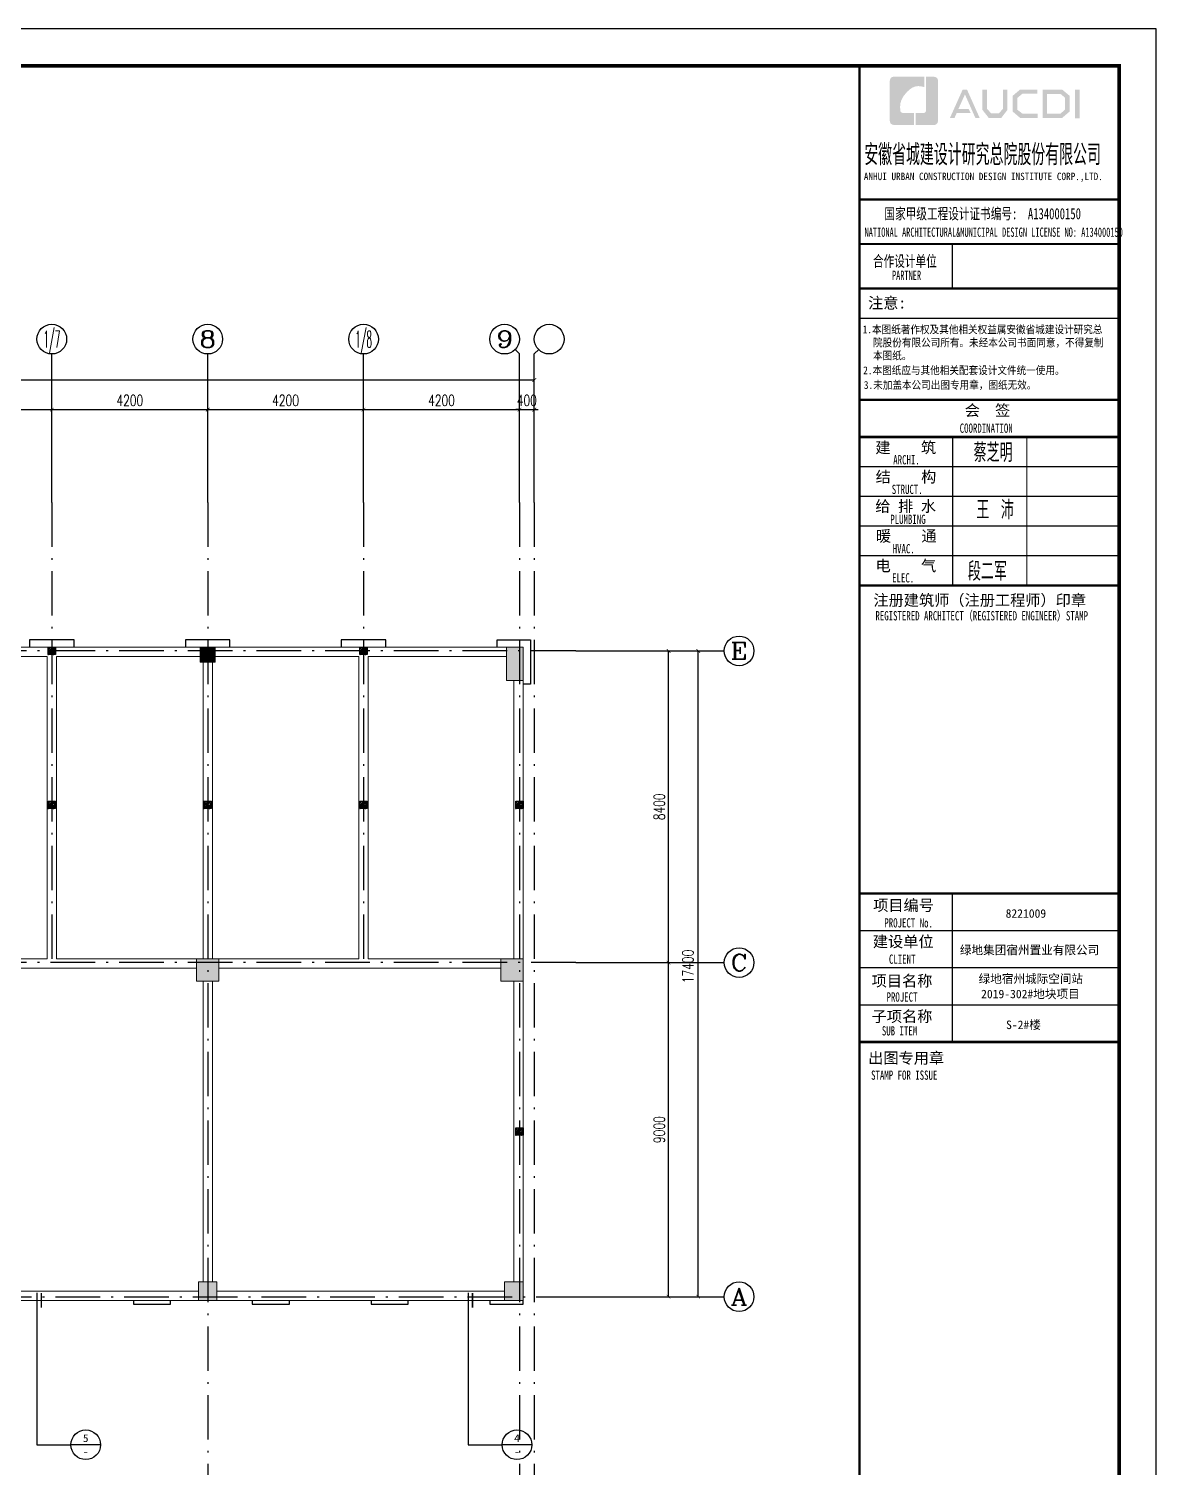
# Model space of a CAD drawing. Extents: x 169490 to 7584583, y -2399407 to 1374371.
# Drawn here: x 1641774 to 1672151, y 816434 to 855191 of the extents above; entities that cross this region are included whole.
import ezdxf
from ezdxf.enums import TextEntityAlignment as Align

# ---------------------------------------------------------------- set-up
doc = ezdxf.new("R2010")
doc.units = 0
doc.header["$LTSCALE"] = 100
doc.linetypes.add('CENTER', pattern=[8, 5, -1, 1, -1])
doc.linetypes.add('D3轴线点划线', pattern=[18.5, 12, -3, 0.5, -3])
doc.layers.get('0').update_dxf_attribs({"linetype": 'CONTINUOUS'})
doc.layers.get('DEFPOINTS').update_dxf_attribs({"linetype": 'CONTINUOUS'})
for name, color, linetype in [('A-DI-I(索引)', 21, 'CONTINUOUS'), ('AXIS', 3, 'CONTINUOUS'), ('AXIS_TEXT', 4, 'CONTINUOUS'), ('C-AXIS(轴号)', 3, 'CONTINUOUS'), ('C-AXIS-T(字)', 7, 'CONTINUOUS'), ('C-DOTE', 8, 'D3轴线点划线'), ('GZ', 220, 'CENTER'), ('S-COLU-HATCH', 251, 'CONTINUOUS'), ('图框', 140, 'CONTINUOUS'), ('图签文字', 147, 'CONTINUOUS'), ('平面线脚', 30, 'CONTINUOUS'), ('线脚', 30, 'CONTINUOUS')]:
    doc.layers.add(name, color=color, linetype=linetype)
for name, color, linetype, lineweight in [('S-COLU-LINE1', 6, 'CONTINUOUS', 18), ('图签', 147, 'CONTINUOUS', 18), ('砼柱', 2, 'CONTINUOUS', 35), ('砼梁', 4, 'CONTINUOUS', 18)]:
    doc.layers.add(name, color=color, linetype=linetype, lineweight=lineweight)
doc.styles.add('_TCH_AXIS', font='COMPLEX', dxfattribs={"bigfont": 'GBCBIG'})
doc.styles.add('_TCH_DIM_T3', font='SIMPLEX.shx', dxfattribs={"width": 0.705882, "bigfont": 'GBCBIG.shx'})
doc.styles.add('_TCH_LABEL', font='simhei.ttf')
doc.styles.add('COMPLEX', font='COMPLEX')
doc.styles.add('HT', font='simhei.ttf')
doc.styles.add('宋体', font='')
doc.styles.add('建筑图签-1', font='simhei.ttf', dxfattribs={"width": 0.7})
doc.styles.add('建筑图签-2', font='TXT.shx', dxfattribs={"width": 0.5, "bigfont": 'HZTXT.shx'})
doc.styles.get('宋体').set_extended_font_data('SimSun')
doc.dimstyles.new('_TCH_ARCH&&100', dxfattribs={"dimtxt": 297.5, "dimasz": 100, "dimexe": 250, "dimexo": 300, "dimgap": 100, "dimtad": 1, "dimdec": 0, "dimzin": 0, "dimdsep": 46, "dimtxsty": '_TCH_DIM_T3', "dimblk": 'ARCHTICK', "dimcen": 0.09, "dimclrt": 7, "dimazin": 2, "dimtfac": 1, "dimtdec": 0, "dimtix": 1, "dimtmove": 2, "dimatfit": 3, "dimfxl": 1, "dimtolj": 1, "dimtzin": 0, "dimarcsym": 0})

# ---------------------------------------------------------------- blocks, each defined once
blk = doc.blocks.new('_ARCHTICK')
at = {"const_width": 0.15}
blk.add_lwpolyline([(-0.5, -0.5), (0.5, 0.5)], dxfattribs=at)
blk = doc.blocks.new('*D1668')
at = {"layer": 'AXIS', "color": 0, "lineweight": -2, "transparency": 16777216}
for p, q in [((1656810, 838429), (1660060, 838429)), ((1659810, 821029), (1659810, 838429)), ((1656810, 821029), (1660060, 821029))]:
    blk.add_line(p, q, dxfattribs=at)
at = {"layer": 'DEFPOINTS', "color": 0, "transparency": 16777216}
for p in [(1656510, 838429), (1659810, 838429), (1656510, 821029)]:
    blk.add_point(p, dxfattribs=at)
at = {"layer": 'AXIS', "color": 0, "lineweight": -2, "transparency": 16777216, "xscale": 100, "yscale": 100, "zscale": 100}
for p, rotation in [((1659810, 838429), 90), ((1659810, 821029), 270)]:
    blk.add_blockref('_ARCHTICK', p, dxfattribs=dict(at, rotation=rotation))
at = {"layer": 'AXIS', "color": 7, "transparency": 16777216, "insert": (1659535, 829929), "char_height": 297.5, "attachment_point": 5, "rotation": 90, "style": '_TCH_DIM_T3'}
blk.add_mtext('\\A1;17400', dxfattribs=at)
blk = doc.blocks.new('*D1669')
at = {"layer": 'AXIS', "color": 0, "lineweight": -2, "transparency": 16777216}
for p, q in [((1656810, 838429), (1659260, 838429)), ((1659010, 830029), (1659010, 838429)), ((1656810, 830029), (1659260, 830029))]:
    blk.add_line(p, q, dxfattribs=at)
at = {"layer": 'DEFPOINTS', "color": 0, "transparency": 16777216}
for p in [(1656510, 838429), (1659010, 838429), (1656510, 830029)]:
    blk.add_point(p, dxfattribs=at)
at = {"layer": 'AXIS', "color": 0, "lineweight": -2, "transparency": 16777216, "xscale": 100, "yscale": 100, "zscale": 100}
for p, rotation in [((1659010, 838429), 90), ((1659010, 830029), 270)]:
    blk.add_blockref('_ARCHTICK', p, dxfattribs=dict(at, rotation=rotation))
at = {"layer": 'AXIS', "color": 7, "transparency": 16777216, "insert": (1658762, 834229), "char_height": 297.5, "attachment_point": 5, "rotation": 90, "style": '_TCH_DIM_T3'}
blk.add_mtext('\\A1;8400', dxfattribs=at)
blk = doc.blocks.new('*D1670')
at = {"layer": 'AXIS', "color": 0, "lineweight": -2, "transparency": 16777216}
for p, q in [((1656810, 830029), (1659260, 830029)), ((1659010, 821029), (1659010, 830029)), ((1656810, 821029), (1659260, 821029))]:
    blk.add_line(p, q, dxfattribs=at)
at = {"layer": 'DEFPOINTS', "color": 0, "transparency": 16777216}
for p in [(1656510, 830029), (1659010, 830029), (1656510, 821029)]:
    blk.add_point(p, dxfattribs=at)
at = {"layer": 'AXIS', "color": 0, "lineweight": -2, "transparency": 16777216, "xscale": 100, "yscale": 100, "zscale": 100}
for p, rotation in [((1659010, 830029), 90), ((1659010, 821029), 270)]:
    blk.add_blockref('_ARCHTICK', p, dxfattribs=dict(at, rotation=rotation))
at = {"layer": 'AXIS', "color": 7, "transparency": 16777216, "insert": (1658762, 825529), "char_height": 297.5, "attachment_point": 5, "rotation": 90, "style": '_TCH_DIM_T3'}
blk.add_mtext('\\A1;9000', dxfattribs=at)
blk = doc.blocks.new('*D1671')
at = {"layer": 'AXIS', "color": 0, "lineweight": -2, "transparency": 16777216}
for p, q in [((1600395, 842729), (1600395, 845979)), ((1600395, 845729), (1655395, 845729)), ((1655395, 842729), (1655395, 845979))]:
    blk.add_line(p, q, dxfattribs=at)
at = {"layer": 'DEFPOINTS', "color": 0, "transparency": 16777216}
for p in [(1655395, 845729), (1600395, 842429), (1655395, 842429)]:
    blk.add_point(p, dxfattribs=at)
at = {"layer": 'AXIS', "color": 0, "lineweight": -2, "transparency": 16777216, "xscale": 100, "yscale": 100, "zscale": 100, "rotation": 180}
blk.add_blockref('_ARCHTICK', (1600395, 845729), dxfattribs=at)
at = {"layer": 'AXIS', "color": 0, "lineweight": -2, "transparency": 16777216, "xscale": 100, "yscale": 100, "zscale": 100}
blk.add_blockref('_ARCHTICK', (1655395, 845729), dxfattribs=at)
at = {"layer": 'AXIS', "color": 7, "transparency": 16777216, "insert": (1627895, 845978), "char_height": 297.5, "attachment_point": 5, "style": '_TCH_DIM_T3'}
blk.add_mtext('\\A1;55000', dxfattribs=at)
blk = doc.blocks.new('*D1672')
at = {"layer": 'AXIS', "color": 0, "lineweight": -2, "transparency": 16777216}
for p, q in [((1654995, 844929), (1654895, 844929)), ((1654995, 842729), (1654995, 845179)), ((1654995, 844929), (1655395, 844929)), ((1655395, 842729), (1655395, 845179)), ((1655395, 844929), (1655495, 844929))]:
    blk.add_line(p, q, dxfattribs=at)
at = {"layer": 'DEFPOINTS', "color": 0, "transparency": 16777216}
for p in [(1655395, 844929), (1654995, 842429), (1655395, 842429)]:
    blk.add_point(p, dxfattribs=at)
at = {"layer": 'AXIS', "color": 0, "lineweight": -2, "transparency": 16777216, "xscale": 100, "yscale": 100, "zscale": 100}
blk.add_blockref('_ARCHTICK', (1654995, 844929), dxfattribs=at)
at = {"layer": 'AXIS', "color": 0, "lineweight": -2, "transparency": 16777216, "xscale": 100, "yscale": 100, "zscale": 100, "rotation": 180}
blk.add_blockref('_ARCHTICK', (1655395, 844929), dxfattribs=at)
at = {"layer": 'AXIS', "color": 7, "transparency": 16777216, "insert": (1655195, 845178), "char_height": 297.5, "attachment_point": 5, "style": '_TCH_DIM_T3'}
blk.add_mtext('\\A1;400', dxfattribs=at)
blk = doc.blocks.new('*D1673')
at = {"layer": 'AXIS', "color": 0, "lineweight": -2, "transparency": 16777216}
for p, q in [((1650795, 842729), (1650795, 845179)), ((1650795, 844929), (1654995, 844929)), ((1654995, 842729), (1654995, 845179))]:
    blk.add_line(p, q, dxfattribs=at)
at = {"layer": 'DEFPOINTS', "color": 0, "transparency": 16777216}
for p in [(1654995, 844929), (1650795, 842429), (1654995, 842429)]:
    blk.add_point(p, dxfattribs=at)
at = {"layer": 'AXIS', "color": 0, "lineweight": -2, "transparency": 16777216, "xscale": 100, "yscale": 100, "zscale": 100, "rotation": 180}
blk.add_blockref('_ARCHTICK', (1650795, 844929), dxfattribs=at)
at = {"layer": 'AXIS', "color": 0, "lineweight": -2, "transparency": 16777216, "xscale": 100, "yscale": 100, "zscale": 100}
blk.add_blockref('_ARCHTICK', (1654995, 844929), dxfattribs=at)
at = {"layer": 'AXIS', "color": 7, "transparency": 16777216, "insert": (1652895, 845178), "char_height": 297.5, "attachment_point": 5, "style": '_TCH_DIM_T3'}
blk.add_mtext('\\A1;4200', dxfattribs=at)
blk = doc.blocks.new('*D1674')
at = {"layer": 'AXIS', "color": 0, "lineweight": -2, "transparency": 16777216}
for p, q in [((1646595, 842729), (1646595, 845179)), ((1646595, 844929), (1650795, 844929)), ((1650795, 842729), (1650795, 845179))]:
    blk.add_line(p, q, dxfattribs=at)
at = {"layer": 'DEFPOINTS', "color": 0, "transparency": 16777216}
for p in [(1650795, 844929), (1646595, 842429), (1650795, 842429)]:
    blk.add_point(p, dxfattribs=at)
at = {"layer": 'AXIS', "color": 0, "lineweight": -2, "transparency": 16777216, "xscale": 100, "yscale": 100, "zscale": 100, "rotation": 180}
blk.add_blockref('_ARCHTICK', (1646595, 844929), dxfattribs=at)
at = {"layer": 'AXIS', "color": 0, "lineweight": -2, "transparency": 16777216, "xscale": 100, "yscale": 100, "zscale": 100}
blk.add_blockref('_ARCHTICK', (1650795, 844929), dxfattribs=at)
at = {"layer": 'AXIS', "color": 7, "transparency": 16777216, "insert": (1648695, 845178), "char_height": 297.5, "attachment_point": 5, "style": '_TCH_DIM_T3'}
blk.add_mtext('\\A1;4200', dxfattribs=at)
blk = doc.blocks.new('*D1675')
at = {"layer": 'AXIS', "color": 0, "lineweight": -2, "transparency": 16777216}
for p, q in [((1642395, 842729), (1642395, 845179)), ((1642395, 844929), (1646595, 844929)), ((1646595, 842729), (1646595, 845179))]:
    blk.add_line(p, q, dxfattribs=at)
at = {"layer": 'DEFPOINTS', "color": 0, "transparency": 16777216}
for p in [(1646595, 844929), (1642395, 842429), (1646595, 842429)]:
    blk.add_point(p, dxfattribs=at)
at = {"layer": 'AXIS', "color": 0, "lineweight": -2, "transparency": 16777216, "xscale": 100, "yscale": 100, "zscale": 100, "rotation": 180}
blk.add_blockref('_ARCHTICK', (1642395, 844929), dxfattribs=at)
at = {"layer": 'AXIS', "color": 0, "lineweight": -2, "transparency": 16777216, "xscale": 100, "yscale": 100, "zscale": 100}
blk.add_blockref('_ARCHTICK', (1646595, 844929), dxfattribs=at)
at = {"layer": 'AXIS', "color": 7, "transparency": 16777216, "insert": (1644495, 845178), "char_height": 297.5, "attachment_point": 5, "style": '_TCH_DIM_T3'}
blk.add_mtext('\\A1;4200', dxfattribs=at)
blk = doc.blocks.new('*D1676')
at = {"layer": 'AXIS', "color": 0, "lineweight": -2, "transparency": 16777216}
for p, q in [((1638195, 842729), (1638195, 845179)), ((1638195, 844929), (1642395, 844929)), ((1642395, 842729), (1642395, 845179))]:
    blk.add_line(p, q, dxfattribs=at)
at = {"layer": 'DEFPOINTS', "color": 0, "transparency": 16777216}
for p in [(1642395, 844929), (1638195, 842429), (1642395, 842429)]:
    blk.add_point(p, dxfattribs=at)
at = {"layer": 'AXIS', "color": 0, "lineweight": -2, "transparency": 16777216, "xscale": 100, "yscale": 100, "zscale": 100, "rotation": 180}
blk.add_blockref('_ARCHTICK', (1638195, 844929), dxfattribs=at)
at = {"layer": 'AXIS', "color": 0, "lineweight": -2, "transparency": 16777216, "xscale": 100, "yscale": 100, "zscale": 100}
blk.add_blockref('_ARCHTICK', (1642395, 844929), dxfattribs=at)
at = {"layer": 'AXIS', "color": 7, "transparency": 16777216, "insert": (1640295, 845178), "char_height": 297.5, "attachment_point": 5, "style": '_TCH_DIM_T3'}
blk.add_mtext('\\A1;4200', dxfattribs=at)
blk = doc.blocks.new('_AXISO')
blk.add_circle((0, 0), 0.5)
at = {"layer": 'AXIS_TEXT', "style": 'COMPLEX', "width": 1.041667}
blk.add_attdef('A', text='', height=0.56, dxfattribs=at).set_placement((-0.25, -0.28), (0.25, -0.28), align=Align.FIT)
blk = doc.blocks.new('院标1')
h = blk.add_hatch(color=150)
h.dxf.hatch_style = 1
h.set_gradient(color1=(33, 113, 253), color2=(33, 113, 253), tint=1, name='INVCURVED')
edge = h.paths.add_edge_path()
edge.add_spline(control_points=[(116373, 648379), (116379, 648379), (116382, 648379), (116391, 648379), (116391, 648379), (116391, 648379), (116616, 648379), (116616, 648379), (116616, 648379), (116616, 648379), (116616, 648054), (116616, 648054), (116616, 648054), (116616, 648054), (116108, 648054), (116108, 648054), (116108, 648054), (116028, 648054), (115963, 648111), (115963, 648199), (115963, 648199), (115963, 648199), (115963, 649215), (115963, 649215), (115963, 649215), (115963, 649295), (116018, 649360), (116108, 649360), (116108, 649360), (116108, 649360), (116897, 649360), (116897, 649360), (116897, 649360), (116897, 649360), (116897, 649080), (116897, 649080), (116897, 649080), (116897, 649080), (116566, 649140), (116356, 648859), (116356, 648859), (116245, 648719), (116240, 648545), (116247, 648466), (116247, 648466), (116254, 648386), (116247, 648466), (116247, 648466), (116247, 648466), (116247, 648466), (116258, 648374), (116373, 648379)], knot_values=[0, 0, 0, 0, 0.071429, 0.071429, 0.071429, 0.107143, 0.142857, 0.142857, 0.142857, 0.178571, 0.214286, 0.214286, 0.214286, 0.25, 0.285714, 0.285714, 0.285714, 0.321429, 0.357143, 0.357143, 0.357143, 0.392857, 0.428571, 0.428571, 0.428571, 0.464286, 0.5, 0.5, 0.5, 0.535714, 0.571429, 0.571429, 0.571429, 0.607143, 0.642857, 0.642857, 0.642857, 0.678571, 0.714286, 0.714286, 0.714286, 0.75, 0.785714, 0.785714, 0.785714, 0.821429, 0.857143, 0.857143, 0.857143, 0.928571, 1, 1, 1, 1], degree=3, periodic=0)
h = blk.add_hatch(color=150)
h.dxf.hatch_style = 1
h.set_gradient(color1=(33, 113, 253), color2=(33, 113, 253), tint=1, name='INVCURVED')
edge = h.paths.add_edge_path()
edge.add_spline(control_points=[(117268, 649215), (117268, 649215), (117268, 648199), (117268, 648199), (117268, 648199), (117268, 648114), (117212, 648054), (117123, 648054), (117123, 648054), (117123, 648054), (116663, 648054), (116663, 648054), (116663, 648054), (116663, 648054), (116663, 648379), (116663, 648379), (116663, 648379), (116663, 648379), (116865, 648379), (116865, 648379), (116865, 648379), (116907, 648379), (116941, 648413), (116941, 648455), (116941, 648455), (116941, 648455), (116941, 649360), (116941, 649360), (116941, 649360), (116941, 649360), (117123, 649360), (117123, 649360), (117123, 649360), (117204, 649360), (117268, 649306), (117268, 649215)], knot_values=[0, 0, 0, 0, 0.1, 0.1, 0.1, 0.15, 0.2, 0.2, 0.2, 0.25, 0.3, 0.3, 0.3, 0.35, 0.4, 0.4, 0.4, 0.45, 0.5, 0.5, 0.5, 0.55, 0.6, 0.6, 0.6, 0.65, 0.7, 0.7, 0.7, 0.75, 0.8, 0.8, 0.8, 0.9, 1, 1, 1, 1], degree=3, periodic=0)

msp = doc.modelspace()

# ---------------------------------------------------------------- hatches: boundary and pattern name
at = {"layer": 'GZ', "linetype": 'ByBlock'}
h = msp.add_hatch(dxfattribs=at)
h.set_pattern_fill('ARMORED', color=2, scale=10, style=0)
h.set_pattern_definition([(50, (-2326.6, 1316234.19), (71.7260183, -6.2752135), [7.5, -82.5]), (355, (-2326.6, 1316234.19), (-13.8751334, 75.2192134), [6, -66]), (100.4514, (-2320.62, 1316233.67), (57.8509382, 68.9439542), [6.374019, -70.1142112]), (46.1842, (-2326.6, 1316254.19), (106.724105, -16.5519014), [11.25, -123.75]), (96.6356, (-2317.71, 1316252.81), (93.4662706, 97.411787), [9.561029, -105.1713]), (351.1842, (-2326.6, 1316254.19), (93.4661945, 97.41186), [9, -99]), (21, (-2316.6, 1316249.19), (59.6907052, -40.261889), [7.5, -82.5]), (326, (-2316.6, 1316249.19), (24.3315332, 72.5150045), [6, -66]), (71.4514, (-2311.625, 1316245.84), (84.0222629, 32.2530497), [6.374019, -70.1142112]), (37.5, (-2326.6, 1316234.192), (1.21598553, 33.2893854), [0, -65.2, 0, -67, 0, -66.25]), (7.5, (-2326.6, 1316234.192), (26.30695374, 39.4411712), [0, -38.2, 0, -63.7, 0, -25.25]), (327.5, (-2348.9, 1316234.192), (53.3822436, -2.25548717), [0, -25, 0, -78, 0, -103.5]), (317.5, (-2358.9, 1316234.19), (58.3186169, 10.0104982), [0, -32.5, 0, -51.8, 0, -73.5]), (45, (-2326.6, 1316234.19), (-35.355339, 35.355339), [])])
h.paths.add_polyline_path([(1642295, 838528.9), (1642295, 838328.9), (1642495, 838328.9), (1642495, 838528.9)])
h = msp.add_hatch(dxfattribs=at)
h.set_pattern_fill('ARMORED', color=2, scale=10, style=0)
h.set_pattern_definition([(50, (6073.4, 1316234.19), (71.7260183, -6.2752135), [7.5, -82.5]), (355, (6073.4, 1316234.19), (-13.8751334, 75.2192134), [6, -66]), (100.4514, (6079.38, 1316233.67), (57.8509382, 68.9439542), [6.374019, -70.1142112]), (46.1842, (6073.4, 1316254.19), (106.724105, -16.5519014), [11.25, -123.75]), (96.6356, (6082.29, 1316252.81), (93.4662706, 97.411787), [9.561029, -105.1713]), (351.1842, (6073.4, 1316254.19), (93.4661945, 97.41186), [9, -99]), (21, (6083.4, 1316249.19), (59.6907052, -40.261889), [7.5, -82.5]), (326, (6083.4, 1316249.19), (24.3315332, 72.5150045), [6, -66]), (71.4514, (6088.375, 1316245.84), (84.0222629, 32.2530497), [6.374019, -70.1142112]), (37.5, (6073.4, 1316234.192), (1.21598553, 33.2893854), [0, -65.2, 0, -67, 0, -66.25]), (7.5, (6073.4, 1316234.192), (26.30695374, 39.4411712), [0, -38.2, 0, -63.7, 0, -25.25]), (327.5, (6051.1, 1316234.192), (53.3822436, -2.25548717), [0, -25, 0, -78, 0, -103.5]), (317.5, (6041.1, 1316234.19), (58.3186169, 10.0104982), [0, -32.5, 0, -51.8, 0, -73.5]), (45, (6073.4, 1316234.19), (-35.355339, 35.355339), [])])
h.paths.add_polyline_path([(1650695, 838528.9), (1650695, 838328.9), (1650895, 838328.9), (1650895, 838528.9)])
h = msp.add_hatch(dxfattribs=at)
h.set_pattern_fill('ARMORED', color=2, scale=10, style=0)
h.set_pattern_definition([(50, (-2326.6, 1312084.19), (71.7260183, -6.2752135), [7.5, -82.5]), (355, (-2326.6, 1312084.19), (-13.8751334, 75.2192134), [6, -66]), (100.4514, (-2320.62, 1312083.67), (57.8509382, 68.9439542), [6.374019, -70.1142112]), (46.1842, (-2326.6, 1312104.19), (106.724105, -16.5519014), [11.25, -123.75]), (96.6356, (-2317.71, 1312102.81), (93.4662706, 97.411787), [9.561029, -105.1713]), (351.1842, (-2326.6, 1312104.19), (93.4661945, 97.41186), [9, -99]), (21, (-2316.6, 1312099.19), (59.6907052, -40.261889), [7.5, -82.5]), (326, (-2316.6, 1312099.19), (24.3315332, 72.5150045), [6, -66]), (71.4514, (-2311.625, 1312095.84), (84.0222629, 32.2530497), [6.374019, -70.1142112]), (37.5, (-2326.6, 1312084.192), (1.21598553, 33.2893854), [0, -65.2, 0, -67, 0, -66.25]), (7.5, (-2326.6, 1312084.192), (26.30695374, 39.4411712), [0, -38.2, 0, -63.7, 0, -25.25]), (327.5, (-2348.9, 1312084.192), (53.3822436, -2.25548717), [0, -25, 0, -78, 0, -103.5]), (317.5, (-2358.9, 1312084.19), (58.3186169, 10.0104982), [0, -32.5, 0, -51.8, 0, -73.5]), (45, (-2326.6, 1312084.19), (-35.355339, 35.355339), [])])
h.paths.add_polyline_path([(1642295, 834378.9), (1642295, 834178.9), (1642495, 834178.9), (1642495, 834378.9)])
h = msp.add_hatch(dxfattribs=at)
h.set_pattern_fill('ARMORED', color=2, scale=10, style=0)
h.set_pattern_definition([(50, (1873.4, 1312084.19), (71.7260183, -6.2752135), [7.5, -82.5]), (355, (1873.4, 1312084.19), (-13.8751334, 75.2192134), [6, -66]), (100.4514, (1879.38, 1312083.67), (57.8509382, 68.9439542), [6.374019, -70.1142112]), (46.1842, (1873.4, 1312104.19), (106.724105, -16.5519014), [11.25, -123.75]), (96.6356, (1882.29, 1312102.81), (93.4662706, 97.411787), [9.561029, -105.1713]), (351.1842, (1873.4, 1312104.19), (93.4661945, 97.41186), [9, -99]), (21, (1883.4, 1312099.19), (59.6907052, -40.261889), [7.5, -82.5]), (326, (1883.4, 1312099.19), (24.3315332, 72.5150045), [6, -66]), (71.4514, (1888.375, 1312095.84), (84.0222629, 32.2530497), [6.374019, -70.1142112]), (37.5, (1873.4, 1312084.192), (1.21598553, 33.2893854), [0, -65.2, 0, -67, 0, -66.25]), (7.5, (1873.4, 1312084.192), (26.30695374, 39.4411712), [0, -38.2, 0, -63.7, 0, -25.25]), (327.5, (1851.1, 1312084.192), (53.3822436, -2.25548717), [0, -25, 0, -78, 0, -103.5]), (317.5, (1841.1, 1312084.19), (58.3186169, 10.0104982), [0, -32.5, 0, -51.8, 0, -73.5]), (45, (1873.4, 1312084.19), (-35.355339, 35.355339), [])])
h.paths.add_polyline_path([(1646495, 834378.9), (1646495, 834178.9), (1646695, 834178.9), (1646695, 834378.9)])
h = msp.add_hatch(dxfattribs=at)
h.set_pattern_fill('ARMORED', color=2, scale=10, style=0)
h.set_pattern_definition([(50, (6073.4, 1312084.19), (71.7260183, -6.2752135), [7.5, -82.5]), (355, (6073.4, 1312084.19), (-13.8751334, 75.2192134), [6, -66]), (100.4514, (6079.38, 1312083.67), (57.8509382, 68.9439542), [6.374019, -70.1142112]), (46.1842, (6073.4, 1312104.19), (106.724105, -16.5519014), [11.25, -123.75]), (96.6356, (6082.29, 1312102.81), (93.4662706, 97.411787), [9.561029, -105.1713]), (351.1842, (6073.4, 1312104.19), (93.4661945, 97.41186), [9, -99]), (21, (6083.4, 1312099.19), (59.6907052, -40.261889), [7.5, -82.5]), (326, (6083.4, 1312099.19), (24.3315332, 72.5150045), [6, -66]), (71.4514, (6088.375, 1312095.84), (84.0222629, 32.2530497), [6.374019, -70.1142112]), (37.5, (6073.4, 1312084.192), (1.21598553, 33.2893854), [0, -65.2, 0, -67, 0, -66.25]), (7.5, (6073.4, 1312084.192), (26.30695374, 39.4411712), [0, -38.2, 0, -63.7, 0, -25.25]), (327.5, (6051.1, 1312084.192), (53.3822436, -2.25548717), [0, -25, 0, -78, 0, -103.5]), (317.5, (6041.1, 1312084.19), (58.3186169, 10.0104982), [0, -32.5, 0, -51.8, 0, -73.5]), (45, (6073.4, 1312084.19), (-35.355339, 35.355339), [])])
h.paths.add_polyline_path([(1650695, 834378.9), (1650695, 834178.9), (1650895, 834178.9), (1650895, 834378.9)])
h = msp.add_hatch(dxfattribs=at)
h.set_pattern_fill('ARMORED', color=2, scale=10, style=0)
h.set_pattern_definition([(50, (10273.4, 1312084.19), (71.7260183, -6.2752135), [7.5, -82.5]), (355, (10273.4, 1312084.19), (-13.8751334, 75.2192134), [6, -66]), (100.4514, (10279.38, 1312083.67), (57.8509382, 68.9439542), [6.374019, -70.1142112]), (46.1842, (10273.4, 1312104.19), (106.724105, -16.5519014), [11.25, -123.75]), (96.6356, (10282.29, 1312102.81), (93.4662706, 97.411787), [9.561029, -105.1713]), (351.1842, (10273.4, 1312104.19), (93.4661945, 97.41186), [9, -99]), (21, (10283.4, 1312099.19), (59.6907052, -40.261889), [7.5, -82.5]), (326, (10283.4, 1312099.19), (24.3315332, 72.5150045), [6, -66]), (71.4514, (10288.375, 1312095.84), (84.0222629, 32.2530497), [6.374019, -70.1142112]), (37.5, (10273.4, 1312084.192), (1.21598553, 33.2893854), [0, -65.2, 0, -67, 0, -66.25]), (7.5, (10273.4, 1312084.192), (26.30695374, 39.4411712), [0, -38.2, 0, -63.7, 0, -25.25]), (327.5, (10251.1, 1312084.192), (53.3822436, -2.25548717), [0, -25, 0, -78, 0, -103.5]), (317.5, (10241.1, 1312084.19), (58.3186169, 10.0104982), [0, -32.5, 0, -51.8, 0, -73.5]), (45, (10273.4, 1312084.19), (-35.355339, 35.355339), [])])
h.paths.add_polyline_path([(1654895, 834378.9), (1654895, 834178.9), (1655095, 834178.9), (1655095, 834378.9)])
h = msp.add_hatch(dxfattribs=at)
h.set_pattern_fill('ARMORED', color=2, scale=10, style=0)
h.set_pattern_definition([(50, (10273.4, 1303284.19), (71.7260183, -6.2752135), [7.5, -82.5]), (355, (10273.4, 1303284.19), (-13.8751334, 75.2192134), [6, -66]), (100.4514, (10279.38, 1303283.67), (57.8509382, 68.9439542), [6.374019, -70.1142112]), (46.1842, (10273.4, 1303304.19), (106.724105, -16.5519014), [11.25, -123.75]), (96.6356, (10282.29, 1303302.81), (93.4662706, 97.411787), [9.561029, -105.1713]), (351.1842, (10273.4, 1303304.19), (93.4661945, 97.41186), [9, -99]), (21, (10283.4, 1303299.19), (59.6907052, -40.261889), [7.5, -82.5]), (326, (10283.4, 1303299.19), (24.3315332, 72.5150045), [6, -66]), (71.4514, (10288.375, 1303295.84), (84.0222629, 32.2530497), [6.374019, -70.1142112]), (37.5, (10273.4, 1303284.192), (1.21598553, 33.2893854), [0, -65.2, 0, -67, 0, -66.25]), (7.5, (10273.4, 1303284.192), (26.30695374, 39.4411712), [0, -38.2, 0, -63.7, 0, -25.25]), (327.5, (10251.1, 1303284.192), (53.3822436, -2.25548717), [0, -25, 0, -78, 0, -103.5]), (317.5, (10241.1, 1303284.19), (58.3186169, 10.0104982), [0, -32.5, 0, -51.8, 0, -73.5]), (45, (10273.4, 1303284.19), (-35.355339, 35.355339), [])])
h.paths.add_polyline_path([(1654895, 825578.9), (1654895, 825378.9), (1655095, 825378.9), (1655095, 825578.9)])
at = {"layer": 'S-COLU-HATCH', "ltscale": 10}
h = msp.add_hatch(color=256, dxfattribs=at)
h.dxf.hatch_style = 1
h.paths.add_polyline_path([(1646795, 838528.9), (1646395, 838528.9), (1646395, 838128.9), (1646795, 838128.9)])
h = msp.add_hatch(color=256, dxfattribs=at)
h.dxf.hatch_style = 1
h.paths.add_polyline_path([(1655095, 838528.9), (1654645, 838528.9), (1654645, 837628.9), (1655095, 837628.9)])
h = msp.add_hatch(color=256, dxfattribs=at)
h.dxf.hatch_style = 1
h.paths.add_polyline_path([(1646895, 830128.9), (1646295, 830128.9), (1646295, 829528.9), (1646895, 829528.9)])
h = msp.add_hatch(color=256, dxfattribs=at)
h.dxf.hatch_style = 1
h.paths.add_polyline_path([(1655095, 830128.9), (1654495, 830128.9), (1654495, 829528.9), (1655095, 829528.9)])
h = msp.add_hatch(color=256, dxfattribs=at)
h.dxf.hatch_style = 1
h.paths.add_polyline_path([(1646845, 821428.9), (1646345, 821428.9), (1646345, 820928.9), (1646845, 820928.9)])
h = msp.add_hatch(color=256, dxfattribs=at)
h.dxf.hatch_style = 1
h.paths.add_polyline_path([(1655095, 821428.9), (1654595, 821428.9), (1654595, 820928.9), (1655095, 820928.9)])
at = {"layer": '图框'}
h = msp.add_hatch(color=256, dxfattribs=at)
h.paths.add_polyline_path([(1669963.9, 853549.9), (1670089.5, 853549.9), (1670089.5, 852779.7), (1669963.9, 852779.7)])
h.paths.add_polyline_path([(1669211.2, 853433.3), (1669211.2, 852907.3), (1669571.7, 852907.3), (1669695.9, 853014), (1669695.9, 853332.6), (1669575.5, 853433.3)], flags=16)
h.paths.add_polyline_path([(1669093.1, 853551.4), (1669093.1, 852789.2), (1669615.5, 852789.2), (1669814, 852959.7), (1669814, 853387.8), (1669618.3, 853551.4)])
h.paths.add_polyline_path([(1668950.2, 853555), (1668950.2, 853439.7), (1668543.1, 853439.7), (1668410.3, 853328.8), (1668410.3, 853009), (1668543.1, 852906.7), (1668952.4, 852906.7), (1668952.4, 852784.9), (1668488.7, 852784.9), (1668286.2, 852958.9), (1668286.2, 853387.5), (1668484.3, 853555)])
h.paths.add_polyline_path([(1667467.3, 853553.2), (1667587.9, 853553.2), (1667587.9, 853042.6), (1667701.9, 852911.1), (1667912.5, 852911.1), (1668026.5, 853042.6), (1668026.5, 853553.2), (1668140.6, 853553.2), (1668140.6, 853005.3), (1667976.1, 852788.4), (1667638.3, 852788.4), (1667467.3, 853007.5)])
h.paths.add_polyline_path([(1666935.4, 853551.9), (1667052.4, 853551.9), (1667394.4, 852787.6), (1667278.7, 852787.6), (1666997.3, 853421.7), (1666822.2, 853033.4), (1667093.7, 853033.4), (1667154.3, 852918.3), (1666773.3, 852918.3), (1666714.7, 852785.5), (1666591.6, 852785.5)])

# ---------------------------------------------------------------- linework, layer by layer
at = {"layer": 'A-DI-I(索引)'}
for p, q in [((1641990.6, 821128.9), (1641990.6, 817038.2)), ((1653610.8, 821128.9), (1653610.8, 817038.2)), ((1641990.6, 817038.2), (1642907.9, 817038.2)), ((1643707.9, 817038.2), (1642907.9, 817038.2)), ((1653610.8, 817038.2), (1654528.1, 817038.2)), ((1655328.1, 817038.2), (1654528.1, 817038.2))]:
    msp.add_line(p, q, dxfattribs=at)
at = {"layer": 'A-DI-I(索引)', "const_width": 40}
for points in [[(1642110.6, 821128.9), (1642110.6, 820728.9)], [(1653730.8, 821128.9), (1653730.8, 820728.9)]]:
    msp.add_lwpolyline(points, dxfattribs=at)
at = {"layer": 'A-DI-I(索引)'}
for centre in [(1643307.9, 817038.2), (1654928.1, 817038.2)]:
    msp.add_circle(centre, 400, dxfattribs=at)
at = {"layer": 'C-AXIS(轴号)'}
for p, q in [((1654877.9, 846546), (1654995, 846428.9)), ((1655512.2, 846546), (1655395, 846428.9)), ((1642395, 842428.9), (1642395, 846428.9)), ((1646595, 842428.9), (1646595, 846428.9)), ((1650795, 842428.9), (1650795, 846428.9)), ((1654995, 842428.9), (1654995, 846428.9)), ((1655395, 842428.9), (1655395, 846428.9)), ((1656510.4, 838428.9), (1660510.4, 838428.9)), ((1656510.4, 830028.9), (1660510.4, 830028.9)), ((1656510.4, 821028.9), (1660510.4, 821028.9))]:
    msp.add_line(p, q, dxfattribs=at)
at = {"layer": 'C-DOTE'}
for p, q in [((1642395, 842428.9), (1642395, 830028.9)), ((1646595, 842428.9), (1646595, 816228.9)), ((1646595, 842428.9), (1646595, 827428.9)), ((1650795, 842428.9), (1650795, 830028.9)), ((1654995, 842428.9), (1654995, 816228.9)), ((1655395, 842428.9), (1655395, 816228.9)), ((1656510.4, 838428.9), (1598095, 838428.9)), ((1656510.4, 830028.9), (1598095, 830028.9)), ((1598095, 821028.9), (1656510.4, 821028.9))]:
    msp.add_line(p, q, dxfattribs=at)
at = {"layer": 'GZ', "color": 2, "linetype": 'ByBlock'}
for points in [[(1642295, 838528.9), (1642495, 838528.9), (1642495, 838328.9), (1642295, 838328.9)], [(1650695, 838528.9), (1650895, 838528.9), (1650895, 838328.9), (1650695, 838328.9)], [(1642295, 834378.9), (1642495, 834378.9), (1642495, 834178.9), (1642295, 834178.9)], [(1646495, 834378.9), (1646695, 834378.9), (1646695, 834178.9), (1646495, 834178.9)], [(1650695, 834378.9), (1650895, 834378.9), (1650895, 834178.9), (1650695, 834178.9)], [(1654895, 834378.9), (1655095, 834378.9), (1655095, 834178.9), (1654895, 834178.9)], [(1654895, 825578.9), (1655095, 825578.9), (1655095, 825378.9), (1654895, 825378.9)]]:
    msp.add_lwpolyline(points, close=True, dxfattribs=at)
at = {"layer": 'S-COLU-LINE1'}
for points in [[(1646795, 838528.9), (1646395, 838528.9), (1646395, 838128.9), (1646795, 838128.9)], [(1655095, 838528.9), (1654645, 838528.9), (1654645, 837628.9), (1655095, 837628.9)], [(1646895, 830128.9), (1646295, 830128.9), (1646295, 829528.9), (1646895, 829528.9)], [(1655095, 830128.9), (1654495, 830128.9), (1654495, 829528.9), (1655095, 829528.9)], [(1646845, 821428.9), (1646345, 821428.9), (1646345, 820928.9), (1646845, 820928.9)], [(1655095, 821428.9), (1654595, 821428.9), (1654595, 820928.9), (1655095, 820928.9)]]:
    msp.add_lwpolyline(points, close=True, dxfattribs=at)
at = {"layer": '图框'}
for p, q in [((1664155.5, 850591.8), (1671155.5, 850591.8)), ((1664155.5, 850591.8), (1671155.5, 850591.8)), ((1664155.5, 849391.8), (1671155.5, 849391.8))]:
    msp.add_line(p, q, dxfattribs=at)
msp.add_lwpolyline([(1588050.5, 795791.4), (1672150.5, 795791.4), (1672150.5, 855191.4), (1588050.5, 855191.4)], close=True, dxfattribs=at)
at = {"layer": '图框', "const_width": 100}
msp.add_lwpolyline([(1590550.5, 796791.4), (1671150.5, 796791.4), (1671150.5, 854191.4), (1590550.5, 854191.4)], close=True, dxfattribs=at)
at = {"layer": '图框'}
for points, const_width in [([(1664155.5, 796791.4), (1664155.5, 854191.4)], 70), ([(1664155.5, 850591.8), (1671155.5, 850591.8)], 60), ([(1664155.5, 849391.8), (1671155.5, 849391.8)], 60), ([(1664155.5, 849391.8), (1671155.5, 849391.8)], 60), ([(1666655.5, 849391.8), (1666655.5, 848191.8)], 35), ([(1664155.5, 848191.8), (1671155.5, 848191.8)], 60), ([(1664155.5, 848191.8), (1671155.5, 848191.8)], 60), ([(1664155.5, 847390.9), (1671155.5, 847390.9)], 35), ([(1664163.9, 845191.8), (1671163.9, 845191.8)], 60), ([(1664163.9, 844191.8), (1671163.9, 844191.8)], 70), ([(1664163.9, 844191.8), (1671163.9, 844191.8)], 70), ([(1666663.9, 844191.8), (1666663.9, 840191.8)], 35), ([(1668663.9, 844191.8), (1668663.9, 840191.8)], 35), ([(1664163.9, 843391.8), (1671163.9, 843391.8)], 35), ([(1664163.9, 842591.8), (1671163.9, 842591.8)], 35), ([(1664163.9, 841791.8), (1671163.9, 841791.8)], 35), ([(1664163.9, 840991.8), (1671163.9, 840991.8)], 35), ([(1664163.9, 840191.8), (1671163.9, 840191.8)], 70), ([(1664155.5, 831891.8), (1671155.5, 831891.8)], 70), ([(1664155.5, 831891.8), (1671155.5, 831891.8)], 70), ([(1666655.5, 827891.8), (1666655.5, 831891.8)], 35), ([(1664155.5, 830891.8), (1671155.5, 830891.8)], 35), ([(1664155.5, 829891.8), (1671155.5, 829891.8)], 35), ([(1664155.5, 828891.8), (1671155.5, 828891.8)], 35), ([(1671155.5, 827891.8), (1664155.5, 827891.8)], 70)]:
    msp.add_lwpolyline(points, dxfattribs=dict(at, const_width=const_width))
at = {"layer": '平面线脚'}
for points in [[(1642995, 838528.9), (1642995, 838728.9), (1641795, 838728.9), (1641795, 838528.9)], [(1647195, 838528.9), (1647195, 838728.9), (1645995, 838728.9), (1645995, 838528.9)], [(1651395, 838528.9), (1651395, 838728.9), (1650195, 838728.9), (1650195, 838528.9)], [(1654395, 838528.9), (1654395, 838728.9), (1655295, 838728.9), (1655295, 837528.9), (1655095, 837528.9)]]:
    msp.add_lwpolyline(points, dxfattribs=at)
at = {"layer": '砼柱', "ltscale": 10}
msp.add_lwpolyline([(1590550.5, 854191.4), (1664155.5, 854191.4), (1664155.5, 796791.4), (1590550.5, 796791.4)], close=True, dxfattribs=at)
at = {"layer": '砼梁', "lineweight": 18}
for p, q in [((1642395, 838528.9), (1638395, 838528.9)), ((1646395, 838528.9), (1642395, 838528.9)), ((1650795, 838528.9), (1646795, 838528.9)), ((1654645, 838528.9), (1650795, 838528.9)), ((1638395, 838278.9), (1642270, 838278.9)), ((1642270, 838278.9), (1642270, 830128.9)), ((1642520, 838278.9), (1646395, 838278.9)), ((1642520, 830128.9), (1642520, 838278.9)), ((1646470, 838128.9), (1646470, 830128.9)), ((1646720, 830128.9), (1646720, 838128.9)), ((1646795, 838278.9), (1650670, 838278.9)), ((1650670, 838278.9), (1650670, 830128.9)), ((1650920, 838278.9), (1654645, 838278.9)), ((1650920, 830128.9), (1650920, 838278.9)), ((1654845, 837628.9), (1654845, 830128.9)), ((1655095, 830128.9), (1655095, 837628.9)), ((1642270, 830128.9), (1639195, 830128.9)), ((1639195, 829878.9), (1642395, 829878.9)), ((1642395, 829878.9), (1646295, 829878.9)), ((1646295, 830128.9), (1642520, 830128.9)), ((1650670, 830128.9), (1646895, 830128.9)), ((1646895, 829878.9), (1650795, 829878.9)), ((1650795, 829878.9), (1654495, 829878.9)), ((1654495, 830128.9), (1650920, 830128.9)), ((1646470, 829528.9), (1646470, 821428.9)), ((1646720, 821428.9), (1646720, 829528.9)), ((1654845, 829528.9), (1654845, 821428.9)), ((1655095, 821428.9), (1655095, 829528.9)), ((1646345, 821178.9), (1639395, 821178.9)), ((1639395, 820928.9), (1646345, 820928.9)), ((1654595, 821178.9), (1646845, 821178.9)), ((1646845, 820928.9), (1654595, 820928.9))]:
    msp.add_line(p, q, dxfattribs=at)
at = {"layer": '线脚', "color": 10}
for points in [[(1644595, 820928.9), (1644595, 820828.9), (1645595, 820828.9), (1645595, 820928.9)], [(1647795, 820928.9), (1647795, 820828.9), (1648795, 820828.9), (1648795, 820928.9)], [(1650995, 820928.9), (1650995, 820828.9), (1651995, 820828.9), (1651995, 820928.9)], [(1654195, 820928.9), (1654195, 820828.9), (1655095, 820828.9), (1655095, 820928.9)]]:
    msp.add_lwpolyline(points, dxfattribs=at)

# ---------------------------------------------------------------- block references
msp.add_blockref('院标1', (1549006.6, 204542.3))
at = {"layer": 'C-AXIS(轴号)'}
ref = msp.add_blockref('_AXISO', (1642395, 846828.9), dxfattribs=dict(at, xscale=800, yscale=800, zscale=800))
ref.add_attrib('A', '1/7', dxfattribs={"layer": 'C-AXIS-T(字)', "height": 452.55, "style": '_TCH_AXIS', "width": 0.411765}).set_placement((1642168.7, 846602.6), (1642621.3, 846602.6), align=Align.FIT)
ref = msp.add_blockref('_AXISO', (1646595, 846828.9), dxfattribs=dict(at, xscale=800, yscale=800, zscale=800))
ref.add_attrib('A', '8', dxfattribs={"layer": 'C-AXIS-T(字)', "height": 452.5, "style": '_TCH_AXIS', "width": 1.5}).set_placement((1646368.7, 846602.6), (1646821.3, 846602.6), align=Align.FIT)
ref = msp.add_blockref('_AXISO', (1650795, 846828.9), dxfattribs=dict(at, xscale=800, yscale=800, zscale=800))
ref.add_attrib('A', '1/8', dxfattribs={"layer": 'C-AXIS-T(字)', "height": 452.55, "style": '_TCH_AXIS', "width": 0.411765}).set_placement((1650568.7, 846602.6), (1651021.3, 846602.6), align=Align.FIT)
ref = msp.add_blockref('_AXISO', (1654595, 846828.9), dxfattribs=dict(at, xscale=800, yscale=800, zscale=800))
ref.add_attrib('A', '9', dxfattribs={"layer": 'C-AXIS-T(字)', "height": 452.5, "style": '_TCH_AXIS', "width": 1.5}).set_placement((1654368.7, 846602.6), (1654821.3, 846602.6), align=Align.FIT)
at = {"layer": 'C-AXIS(轴号)', "xscale": 800, "yscale": 800, "zscale": 800}
msp.add_blockref('_AXISO', (1655795, 846828.9), dxfattribs=at)
at = {"layer": 'C-AXIS(轴号)'}
ref = msp.add_blockref('_AXISO', (1660910.4, 838428.9), dxfattribs=dict(at, xscale=800, yscale=800, zscale=800))
ref.add_attrib('A', 'E', dxfattribs={"layer": 'C-AXIS-T(字)', "height": 452.5, "style": '_TCH_AXIS', "width": 1.3125}).set_placement((1660684.1, 838202.6), (1661136.6, 838202.6), align=Align.FIT)
ref = msp.add_blockref('_AXISO', (1660910.4, 830028.9), dxfattribs=dict(at, xscale=800, yscale=800, zscale=800))
ref.add_attrib('A', 'C', dxfattribs={"layer": 'C-AXIS-T(字)', "height": 452.5, "style": '_TCH_AXIS', "width": 1.4}).set_placement((1660684.1, 829802.6), (1661136.6, 829802.6), align=Align.FIT)
ref = msp.add_blockref('_AXISO', (1660910.4, 821028.9), dxfattribs=dict(at, xscale=800, yscale=800, zscale=800))
ref.add_attrib('A', 'A', dxfattribs={"layer": 'C-AXIS-T(字)', "height": 452.5, "style": '_TCH_AXIS', "width": 1.166667}).set_placement((1660684.1, 820802.6), (1661136.6, 820802.6), align=Align.FIT)

# ---------------------------------------------------------------- texts
at = {"layer": 'A-DI-I(索引)', "style": '_TCH_LABEL'}
for s, height, width, p, p2 in [('5', 206.7, 1.034884, (1643231, 817112.5), (1643384.9, 817112.5)), ('4', 206.8, 1.028902, (1654851.6, 817112.5), (1655004.6, 817112.5)), ('-', 206.9, 1.022989, (1643231.8, 816756.9), (1643384.1, 816756.9)), ('-', 206.9, 1.022989, (1654852, 816756.9), (1655004.2, 816756.9))]:
    msp.add_text(s, height=height, dxfattribs=dict(at, width=width)).set_placement(p, p2, align=Align.FIT)
at = {"layer": '图框'}
for s, height, style, width, p in [('ANHUI URBAN CONSTRUCTION DESIGN INSTITUTE CORP.,LTD.', 200, '建筑图签-1', 0.91, (1664273.9, 851113.6)), ('NATIONAL ARCHITECTURAL&MUNICIPAL DESIGN LICENSE NO: A134000150', 250, '建筑图签-1', 0.6, (1664292.2, 849586.1)), ('PARTNER', 250, '建筑图签-1', 0.6, (1665030.2, 848425.1)), ('1.本图纸著作权及其他相关权益属安徽省城建设计研究总', 210, 'HT', 0.88, (1664241.2, 846984.8)), ('院股份有限公司所有。未经本公司书面同意，不得复制', 210, 'HT', 0.88, (1664520.6, 846630.4)), ('本图纸。', 210, 'HT', 0.88, (1664520.6, 846280.4)), (' 2.本图纸应与其他相关配套设计文件统一使用。 ', 210, 'HT', 0.88, (1664130.3, 845883.7)), ('3.未加盖本公司出图专用章，图纸无效。', 210, 'HT', 0.88, (1664273.4, 845489)), ('COORDINATION', 250, '建筑图签-1', 0.7, (1666855.1, 844304.6)), ('ARCHI.', 250, '建筑图签-1', 0.7, (1665064.9, 843453.2)), ('STRUCT.', 250, '建筑图签-1', 0.7, (1665025.3, 842656.3)), ('PLUMBING', 250, '建筑图签-1', 0.7, (1664984.6, 841849.9)), ('HVAC.', 250, '建筑图签-1', 0.7, (1665049.3, 841056.7)), ('ELEC.', 250, '建筑图签-1', 0.7, (1665033.9, 840271.9)), ('REGISTERED ARCHITECT（REGISTERED ENGINEER）STAMP', 250, '建筑图签-1', 0.7, (1664584.3, 839250.1)), ('PROJECT No.', 250, '建筑图签-1', 0.7, (1664825.1, 830976.6, -1799)), ('CLIENT', 250, '建筑图签-1', 0.7, (1664949.2, 829997.4)), ('PROJECT', 250, '建筑图签-1', 0.7, (1664884.4, 828978.2)), ('SUB ITEM', 250, '建筑图签-1', 0.7, (1664757.8, 828067.1)), ('STAMP FOR ISSUE', 250, '建筑图签-1', 0.7, (1664468.2, 826872.8))]:
    msp.add_text(s, height=height, dxfattribs=dict(at, style=style, width=width)).set_placement(p)
at = {"layer": '图签', "color": 2, "style": '宋体'}
for s, height, p in [('8221009', 229.34, (1668092.9, 831239.3)), ('绿地集团宿州置业有限公司', 229.345, (1666860.6, 830253.5)), ('绿地宿州城际空间站', 229.34, (1667365.3, 829479.1)), ('2019-302#地块项目', 229.345, (1667432.5, 829070)), ('S-2#楼', 229.34, (1668104.7, 828239.3))]:
    msp.add_text(s, height=height, dxfattribs=at).set_placement(p)
at = {"layer": '图签文字', "color": 7, "style": '建筑图签-1'}
for s, height, width, p in [('安徽省城建设计研究总院股份有限公司', 500, 0.55, (1664283.5, 851568.5)), ('国家甲级工程设计证书编号:  A134000150', 300, 0.7, (1664827.6, 850058.8)), ('合作设计单位', 300, 0.7, (1664520.4, 848781.7))]:
    msp.add_text(s, height=height, dxfattribs=dict(at, width=width)).set_placement(p)
for s, p in [('注意:', (1664386.9, 847654.7)), ('会  签', (1666990.1, 844759)), ('建    筑', (1664585.1, 843758.2)), ('结    构', (1664589.8, 842970.7)), ('给 排 水', (1664580.5, 842176.8)), ('暖    通', (1664598.7, 841373.7)), ('电    气', (1664588.9, 840573.5)), ('注册建筑师（注册工程师）印章', (1664531, 839645.2)), ('项目编号', (1664523.4, 831423.9)), ('建设单位', (1664515.6, 830446.5)), ('项目名称', (1664482.1, 829388.5)), ('子项名称', (1664482.1, 828431.8)), ('出图专用章', (1664391.3, 827309.5))]:
    msp.add_text(s, height=300, dxfattribs=at).set_placement(p)
at = {"layer": '图签文字', "color": 1, "style": '建筑图签-2', "width": 0.7}
for s, p in [('蔡芝明', (1667230, 843519.5)), ('王 沛', (1667301.1, 841978.6)), ('段二军', (1667076.2, 840323))]:
    msp.add_text(s, height=500, dxfattribs=at).set_placement(p)

# ---------------------------------------------------------------- dimensions: what is measured, and where the dimension line sits
at = {"layer": 'AXIS'}
for p1, p2, distance, picture, middle in [((1600395, 842428.9), (1655395, 842428.9), 3300, '*D1671', (1627895, 845977.6)), ((1638195, 842428.9), (1642395, 842428.9), 2500, '*D1676', (1640295, 845177.6)), ((1642395, 842428.9), (1646595, 842428.9), 2500, '*D1675', (1644495, 845177.6)), ((1646595, 842428.9), (1650795, 842428.9), 2500, '*D1674', (1648695, 845177.6)), ((1650795, 842428.9), (1654995, 842428.9), 2500, '*D1673', (1652895, 845177.6)), ((1654995, 842428.9), (1655395, 842428.9), 2500, '*D1672', (1655195, 845177.6)), ((1656510.4, 830028.9), (1656510.4, 838428.9), -2500, '*D1669', (1658761.6, 834228.9)), ((1656510.4, 821028.9), (1656510.4, 830028.9), -2500, '*D1670', (1658761.6, 825528.9))]:
    dim = msp.add_aligned_dim(p1=p1, p2=p2, distance=distance, dimstyle='_TCH_ARCH&&100', dxfattribs=at)
    dim.commit()
    dim.dimension.update_dxf_attribs({"geometry": picture, "text_midpoint": middle})
dim = msp.add_linear_dim(base=(1659810.4, 838428.9), p1=(1656510.4, 821028.9), p2=(1656510.4, 838428.9), angle=90, dimstyle='_TCH_ARCH&&100', dxfattribs=at)
dim.commit()
dim.dimension.update_dxf_attribs({"geometry": '*D1668', "text_midpoint": (1659535.4, 829928.9), "dimtype": 161})

doc.saveas('drawing.dxf')
